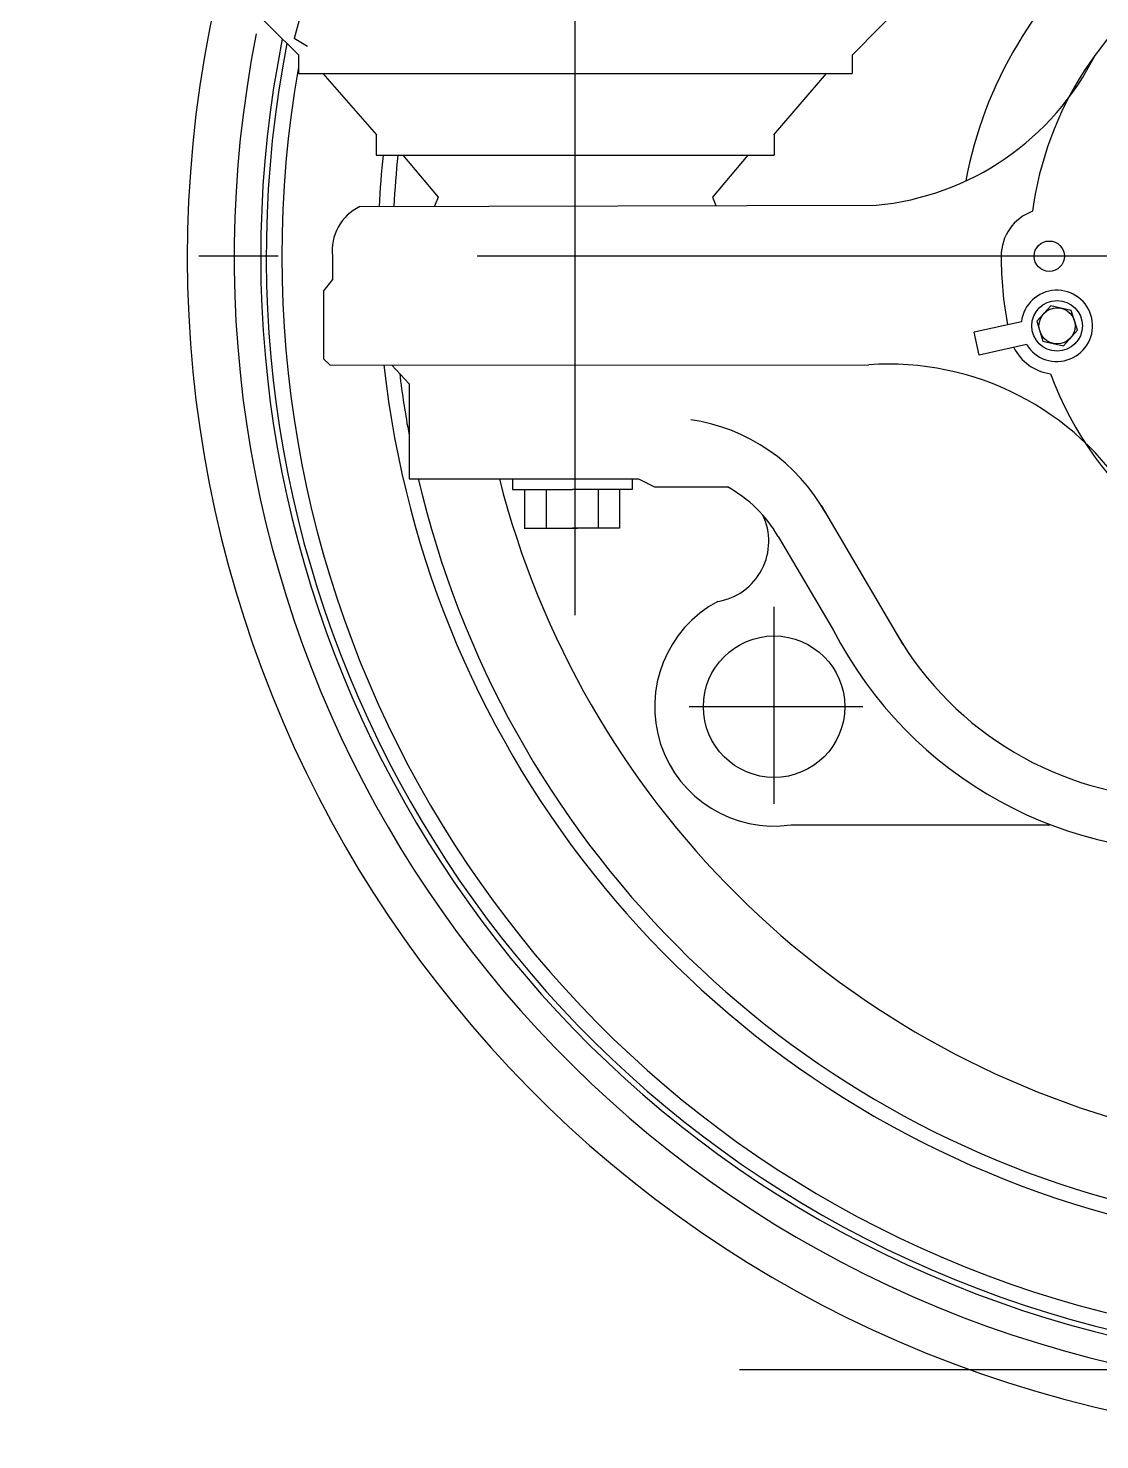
# Model space of a CAD drawing. Extents: x 39751 to 116307, y -36149 to -14965.
# Drawn here: x 69390 to 69794, y -21322 to -20790 of the extents above; entities that cross this region are included whole.
import ezdxf

# ---------------------------------------------------------------- set-up
doc = ezdxf.new("R2010")
doc.units = 0
doc.header["$LTSCALE"] = 1500
for name, pattern in [('CENTER2', [0.72, 0.6, -0.05, 0.02, -0.05]), ('PHAN', [0.76, 0.57, -0.05, 0.02, -0.05, 0.02, -0.05]), ('PHANTOM', [0.95, 0.76, -0.05, 0.02, -0.05, 0.02, -0.05])]:
    doc.linetypes.add(name, pattern=pattern)
for name, color, linetype in [('01', 7, 'Continuous'), ('confine7', 4, 'CENTER2'), ('confine9', 1, 'PHAN'), ('confinea', 3, 'Continuous')]:
    doc.layers.add(name, color=color, linetype=linetype)

# ---------------------------------------------------------------- blocks, each defined once
blk = doc.blocks.new('A$C4E333B14')
at = {"color": 0, "linetype": 'PHANTOM', "ltscale": 0.028504}
blk.add_line((213.67, 639.71), (210.67, 628.71), dxfattribs=at)
at = {"color": 0, "linetype": 'PHANTOM', "ltscale": 0.014577}
blk.add_line((215.67, 625.71), (210.67, 628.71), dxfattribs=at)
at = {"layer": '01', "color": 0}
for p, q in [((190.95, 643.75), (212.26, 622.48)), ((212.26, 622.48), (212.26, 615.51)), ((221.49, 615.51), (241.74, 592.32)), ((241.61, 592.53), (241.6, 584.71)), ((251.59, 584.71), (264.92, 568.83)), ((264.92, 568.83), (263.53, 565.41)), ((225.08, 546.61), (225.08, 537.88))]:
    blk.add_line(p, q, dxfattribs=at)
at = {"layer": '01'}
for p, q in [((420.97, 622.35), (442.06, 643.75)), ((420.97, 622.35), (420.99, 615.51)), ((212.26, 615.51), (420.99, 615.51)), ((391.43, 592.32), (411.3, 615.51)), ((391.57, 592.53), (391.58, 584.71)), ((241.6, 584.71), (391.58, 584.71)), ((381.74, 584.71), (368.41, 568.83)), ((235.4, 565.34), (430.03, 565.82)), ((368.41, 568.83), (369.69, 565.67)), ((225.08, 537.88), (221.74, 533.59)), ((221.74, 533.59), (221.74, 507.88)), ((484.84, 521.91), (467.03, 517.96)), ((468.94, 509.33), (467.03, 517.96)), ((486.75, 513.28), (468.94, 509.33)), ((221.74, 507.88), (224.28, 505.58)), ((224.28, 505.58), (427.3, 505.66)), ((247.53, 505.58), (253.98, 498.49)), ((253.98, 498.49), (253.98, 462.64)), ((253.98, 462.64), (340.47, 462.64)), ((293.02, 462.64), (338.1, 462.64)), ((293.02, 462.64), (293.02, 458.67)), ((293.02, 458.67), (315.56, 458.67)), ((297.49, 458.67), (297.49, 444.07)), ((305.7, 458.67), (305.7, 444.07)), ((338.1, 458.67), (315.56, 458.67)), ((325.26, 458.67), (325.26, 444.07)), ((333.34, 458.67), (333.34, 444.07)), ((338.1, 462.64), (338.1, 458.67)), ((340.47, 462.64), (346.51, 459.63)), ((346.51, 459.63), (374.03, 459.63)), ((409.36, 452.64), (440.16, 400.26)), ((297.42, 444.07), (317.45, 444.07)), ((333.34, 444.07), (315.56, 444.07)), ((393.17, 440.9), (413.88, 405.81)), ((398.05, 332.21), (495.65, 332.21))]:
    blk.add_line(p, q, dxfattribs=at)
blk.add_lwpolyline([(490.58, 522.07), (492.95, 514.56), (500.64, 512.85), (505.96, 518.66), (503.59, 526.17), (495.9, 527.87)], close=True, dxfattribs=at)
for centre, radius in [((495.32, 546.61), 5.72), ((498.27, 520.36), 9.54), ((498.27, 520.36), 6.82), ((391.59, 376.77), 26.67)]:
    blk.add_circle(centre, radius, dxfattribs=at)
for centre, radius, start, end in [((616.67, 546.61), 155.43, 128.6752, 169.4846), ((616.67, 546.61), 128.77, 121.8546, 172.4509), ((616.67, 546.61), 446.21, 167.4257, 342.618), ((616.67, 546.61), 428.58, 168.7118, 334.4507), ((616.67, 546.61), 418.58, 168.7118, 327.0061), ((616.67, 546.61), 416.51, 168.9017, 326.821), ((616.67, 546.61), 410.63, 170.0106, 326.2836), ((420.38, 668.45), 103.09, 275.3758, 333.5755), ((495.17, 546.61), 18, 109.978, 180), ((616.67, 546.61), 139.5, 180, 190.6844), ((498.2, 520.35), 13.45, 211.6857, 173.3143), ((498.27, 520.36), 18.23, 206.5309, 262.0897), ((616.67, 546.61), 374.44, 186.2914, 318.8274), ((434.84, 398.62), 107.3, 31.7593, 94.0296), ((616.67, 546.61), 368.89, 186.8862, 190.5196), ((616.67, 546.61), 128.77, 200.125, 262.4913), ((350.04, 415.96), 69.75, 29.167, 81.6617), ((350.04, 415.96), 69.75, 29.167, 81.6617), ((616.67, 546.61), 368.89, 193.1573, 319.8224), ((616.67, 546.61), 339.21, 194.3322, 317.7807), ((350.04, 415.96), 49.82, 30.0381, 61.225), ((366.71, 439.04), 22.88, 279.0795, 26.0159), ((391.59, 376.77), 45.02, 118.1913, 278.259), ((550.62, 475.75), 153.59, 207.0908, 275.3823), ((545.91, 467.36), 125.24, 208.5081, 266.6757)]:
    blk.add_arc(centre, radius, start, end, dxfattribs=at)
at = {"layer": '01', "color": 0}
for centre, radius, start, end in [((616.67, 546.61), 374.44, 174.1607, 177.1328), ((616.67, 546.61), 368.89, 174.0725, 177.0896), ((243.57, 548.63), 18.6, 116.0673, 186.2366)]:
    blk.add_arc(centre, radius, start, end, dxfattribs=at)
at = {"layer": 'confine7'}
for p, q in [((316.59, 411.26), (316.59, 797.71)), ((1179.7, 546.61), (110.42, 546.61)), ((391.59, 340.17), (391.59, 414.45)), ((425.01, 376.77), (359.58, 376.77))]:
    blk.add_line(p, q, dxfattribs=at)
at = {"layer": 'confine9'}
blk.add_line((893.13, 126.76), (378.57, 126.76), dxfattribs=at)

msp = doc.modelspace()

# ---------------------------------------------------------------- block references
at = {"layer": 'confinea'}
msp.add_blockref('A$C4E333B14', (69279.37, -21422.77), dxfattribs=at)

doc.saveas('drawing.dxf')
